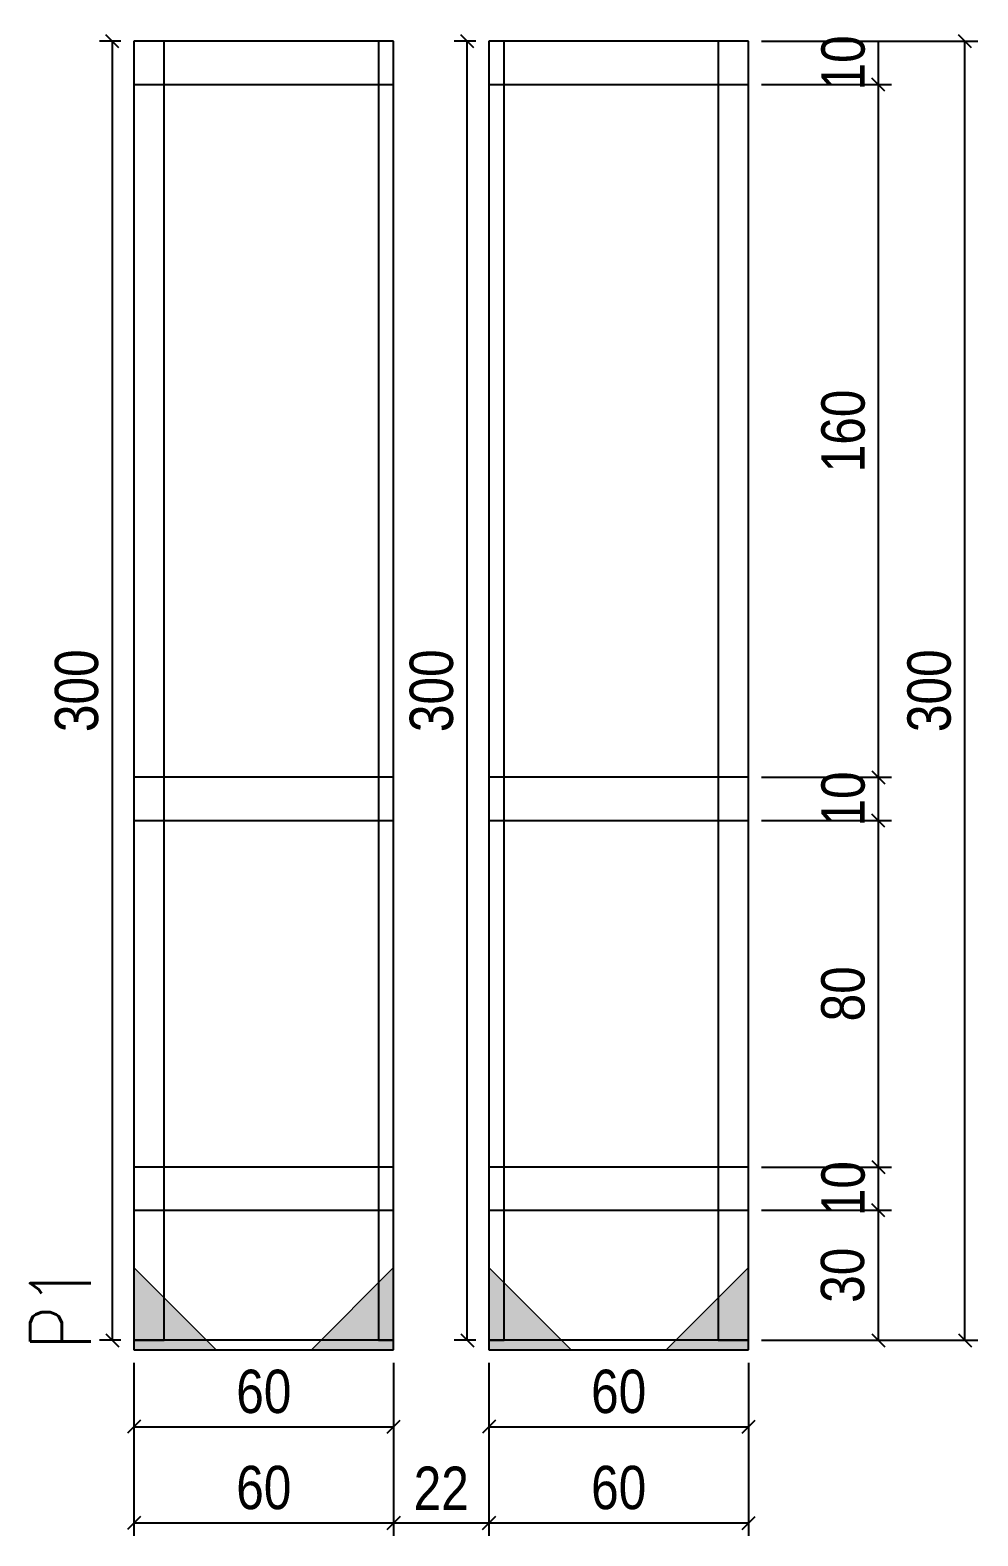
# Model space of a CAD drawing. Extents: x -40810 to 3973, y -2018 to 5892.
# Drawn here: x 3753.8 to 3972.8, y -244.5 to 103.2 of the extents above; entities that cross this region are included whole.
import ezdxf

# ---------------------------------------------------------------- set-up
doc = ezdxf.new("R2010")
doc.units = 0
doc.layers.get('0').update_dxf_attribs({"color": 1, "lineweight": 9})
for name, color, linetype in [('COTA', 241, 'Continuous'), ('cotas', 4, 'Continuous'), ('NOMENCLATURA', 7, 'Continuous'), ('SARR_2.2x10', 60, 'Continuous'), ('SARR_2.2x7', 40, 'Continuous'), ('SARR_3.5x7', 81, 'Continuous')]:
    doc.layers.add(name, color=color, linetype=linetype)
doc.layers.add('HACHURA_CANTONEIRA', color=162, linetype='Continuous', lineweight=15)
doc.styles.add('COTA TECNICA', font='techl___.ttf', dxfattribs={"height": 10})
doc.styles.get("Standard").update_dxf_attribs({"font": 'romans.shx', "width": 0.8, "height": 14})
doc.dimstyles.new('PAINEL-NOVA', dxfattribs={"dimtxt": 10, "dimasz": 3, "dimexe": 3, "dimexo": 3, "dimgap": 3, "dimtad": 1, "dimdec": 1, "dimzin": 12, "dimdsep": 46, "dimtxsty": 'COTA TECNICA', "dimblk1": 'OBLIQUE', "dimblk2": 'OBLIQUE', "dimsah": 1, "dimcen": 0.9, "dimclrd": 4, "dimclre": 4, "dimclrt": 240, "dimadec": 1, "dimazin": 3, "dimtfac": 1, "dimtdec": 1, "dimtix": 1, "dimtmove": 0, "dimatfit": 3, "dimfxl": 1, "dimtolj": 1, "dimtzin": 12, "dimarcsym": 0})

# ---------------------------------------------------------------- blocks, each defined once
blk = doc.blocks.new('_Oblique')
at = {"color": 0, "linetype": 'ByBlock', "lineweight": -2}
blk.add_line((-0.5, -0.5), (0.5, 0.5), dxfattribs=at)
blk = doc.blocks.new('*D3530')
at = {"layer": 'COTA', "color": 4, "linetype": 'Continuous', "lineweight": -2, "ltscale": 30, "transparency": 16777216}
for p, q in [((3774.83, 100.65), (3769.83, 100.65)), ((3772.83, -199.35), (3772.83, 100.65)), ((3774.83, -199.35), (3769.83, -199.35))]:
    blk.add_line(p, q, dxfattribs=at)
at = {"layer": 'Defpoints', "color": 0, "linetype": 'Continuous', "ltscale": 30, "transparency": 16777216}
for p in [(3772.83, 100.65), (3777.83, 100.65), (3777.83, -199.35)]:
    blk.add_point(p, dxfattribs=at)
at = {"layer": 'COTA', "color": 4, "linetype": 'Continuous', "lineweight": -2, "ltscale": 30, "transparency": 16777216, "xscale": 3, "yscale": 3, "zscale": 3}
for p, rotation in [((3772.83, 100.65), 90), ((3772.83, -199.35), 270)]:
    blk.add_blockref('_Oblique', p, dxfattribs=dict(at, rotation=rotation))
at = {"layer": 'COTA', "color": 240, "linetype": 'Continuous', "ltscale": 30, "transparency": 16777216, "insert": (3764.61, -49.35), "char_height": 10, "attachment_point": 5, "rotation": 90, "style": 'COTA TECNICA'}
blk.add_mtext('\\A1;300', dxfattribs=at)
blk = doc.blocks.new('*D3531')
at = {"layer": 'Defpoints', "color": 0, "linetype": 'Continuous', "ltscale": 30, "transparency": 16777216}
for p in [(3777.83, -214.35), (3837.83, -214.35), (3837.83, -219.35)]:
    blk.add_point(p, dxfattribs=at)
at = {"layer": 'SARR_2.2x10', "color": 4, "linetype": 'Continuous', "lineweight": -2, "ltscale": 30, "transparency": 16777216}
for p, q in [((3777.83, -217.35), (3777.83, -222.35)), ((3837.83, -217.35), (3837.83, -222.35)), ((3777.83, -219.35), (3837.83, -219.35))]:
    blk.add_line(p, q, dxfattribs=at)
at = {"layer": 'SARR_2.2x10', "color": 4, "linetype": 'Continuous', "lineweight": -2, "ltscale": 30, "transparency": 16777216, "xscale": 3, "yscale": 3, "zscale": 3, "rotation": 180}
blk.add_blockref('_Oblique', (3777.83, -219.35), dxfattribs=at)
at = {"layer": 'SARR_2.2x10', "color": 4, "linetype": 'Continuous', "lineweight": -2, "ltscale": 30, "transparency": 16777216, "xscale": 3, "yscale": 3, "zscale": 3}
blk.add_blockref('_Oblique', (3837.83, -219.35), dxfattribs=at)
at = {"layer": 'SARR_2.2x10', "color": 240, "linetype": 'Continuous', "ltscale": 30, "transparency": 16777216, "insert": (3807.83, -211.24), "char_height": 10, "attachment_point": 5, "style": 'COTA TECNICA'}
blk.add_mtext('\\A1;60', dxfattribs=at)
blk = doc.blocks.new('*D3532')
at = {"layer": 'Defpoints', "color": 0, "linetype": 'Continuous', "ltscale": 30, "transparency": 16777216}
for p in [(3777.83, -201.55), (3837.83, -201.55), (3837.83, -241.55)]:
    blk.add_point(p, dxfattribs=at)
at = {"layer": 'SARR_2.2x10', "color": 4, "linetype": 'Continuous', "lineweight": -2, "ltscale": 30, "transparency": 16777216}
for p, q in [((3777.83, -204.55), (3777.83, -244.55)), ((3837.83, -204.55), (3837.83, -244.55)), ((3777.83, -241.55), (3837.83, -241.55))]:
    blk.add_line(p, q, dxfattribs=at)
at = {"layer": 'SARR_2.2x10', "color": 4, "linetype": 'Continuous', "lineweight": -2, "ltscale": 30, "transparency": 16777216, "xscale": 3, "yscale": 3, "zscale": 3, "rotation": 180}
blk.add_blockref('_Oblique', (3777.83, -241.55), dxfattribs=at)
at = {"layer": 'SARR_2.2x10', "color": 4, "linetype": 'Continuous', "lineweight": -2, "ltscale": 30, "transparency": 16777216, "xscale": 3, "yscale": 3, "zscale": 3}
blk.add_blockref('_Oblique', (3837.83, -241.55), dxfattribs=at)
at = {"layer": 'SARR_2.2x10', "color": 240, "linetype": 'Continuous', "ltscale": 30, "transparency": 16777216, "insert": (3807.83, -233.44), "char_height": 10, "attachment_point": 5, "style": 'COTA TECNICA'}
blk.add_mtext('\\A1;60', dxfattribs=at)
blk = doc.blocks.new('*D3533')
at = {"layer": 'COTA', "color": 4, "linetype": 'Continuous', "lineweight": -2, "ltscale": 30, "transparency": 16777216}
for p, q in [((3856.83, 100.65), (3851.83, 100.65)), ((3854.83, -199.35), (3854.83, 100.65)), ((3856.83, -199.35), (3851.83, -199.35))]:
    blk.add_line(p, q, dxfattribs=at)
at = {"layer": 'Defpoints', "color": 0, "linetype": 'Continuous', "ltscale": 30, "transparency": 16777216}
for p in [(3854.83, 100.65), (3859.83, 100.65), (3859.83, -199.35)]:
    blk.add_point(p, dxfattribs=at)
at = {"layer": 'COTA', "color": 4, "linetype": 'Continuous', "lineweight": -2, "ltscale": 30, "transparency": 16777216, "xscale": 3, "yscale": 3, "zscale": 3}
for p, rotation in [((3854.83, 100.65), 90), ((3854.83, -199.35), 270)]:
    blk.add_blockref('_Oblique', p, dxfattribs=dict(at, rotation=rotation))
at = {"layer": 'COTA', "color": 240, "linetype": 'Continuous', "ltscale": 30, "transparency": 16777216, "insert": (3846.61, -49.35), "char_height": 10, "attachment_point": 5, "rotation": 90, "style": 'COTA TECNICA'}
blk.add_mtext('\\A1;300', dxfattribs=at)
blk = doc.blocks.new('*D3534')
at = {"layer": 'Defpoints', "color": 0, "linetype": 'Continuous', "ltscale": 30, "transparency": 16777216}
for p in [(3859.83, -214.35), (3919.83, -214.35), (3919.83, -219.35)]:
    blk.add_point(p, dxfattribs=at)
at = {"layer": 'SARR_2.2x10', "color": 4, "linetype": 'Continuous', "lineweight": -2, "ltscale": 30, "transparency": 16777216}
for p, q in [((3859.83, -217.35), (3859.83, -222.35)), ((3919.83, -217.35), (3919.83, -222.35)), ((3859.83, -219.35), (3919.83, -219.35))]:
    blk.add_line(p, q, dxfattribs=at)
at = {"layer": 'SARR_2.2x10', "color": 4, "linetype": 'Continuous', "lineweight": -2, "ltscale": 30, "transparency": 16777216, "xscale": 3, "yscale": 3, "zscale": 3, "rotation": 180}
blk.add_blockref('_Oblique', (3859.83, -219.35), dxfattribs=at)
at = {"layer": 'SARR_2.2x10', "color": 4, "linetype": 'Continuous', "lineweight": -2, "ltscale": 30, "transparency": 16777216, "xscale": 3, "yscale": 3, "zscale": 3}
blk.add_blockref('_Oblique', (3919.83, -219.35), dxfattribs=at)
at = {"layer": 'SARR_2.2x10', "color": 240, "linetype": 'Continuous', "ltscale": 30, "transparency": 16777216, "insert": (3889.83, -211.24), "char_height": 10, "attachment_point": 5, "style": 'COTA TECNICA'}
blk.add_mtext('\\A1;60', dxfattribs=at)
blk = doc.blocks.new('*D3535')
at = {"layer": 'Defpoints', "color": 0, "linetype": 'Continuous', "ltscale": 30, "transparency": 16777216}
for p in [(3919.83, 100.65), (3969.83, 100.65), (3919.83, -199.35)]:
    blk.add_point(p, dxfattribs=at)
at = {"layer": 'SARR_2.2x10', "color": 4, "linetype": 'Continuous', "lineweight": -2, "ltscale": 30, "transparency": 16777216}
for p, q in [((3922.83, 100.65), (3972.83, 100.65)), ((3969.83, -199.35), (3969.83, 100.65)), ((3922.83, -199.35), (3972.83, -199.35))]:
    blk.add_line(p, q, dxfattribs=at)
at = {"layer": 'SARR_2.2x10', "color": 4, "linetype": 'Continuous', "lineweight": -2, "ltscale": 30, "transparency": 16777216, "xscale": 3, "yscale": 3, "zscale": 3}
for p, rotation in [((3969.83, 100.65), 90), ((3969.83, -199.35), 270)]:
    blk.add_blockref('_Oblique', p, dxfattribs=dict(at, rotation=rotation))
at = {"layer": 'SARR_2.2x10', "color": 240, "linetype": 'Continuous', "ltscale": 30, "transparency": 16777216, "insert": (3961.61, -49.35), "char_height": 10, "attachment_point": 5, "rotation": 90, "style": 'COTA TECNICA'}
blk.add_mtext('\\A1;300', dxfattribs=at)
blk = doc.blocks.new('*D3536')
at = {"layer": 'Defpoints', "color": 0, "linetype": 'Continuous', "ltscale": 30, "transparency": 16777216}
for p in [(3919.83, -169.35), (3949.83, -169.35), (3919.83, -199.35)]:
    blk.add_point(p, dxfattribs=at)
at = {"layer": 'SARR_2.2x10', "color": 4, "linetype": 'Continuous', "lineweight": -2, "ltscale": 30, "transparency": 16777216}
for p, q in [((3922.83, -169.35), (3952.83, -169.35)), ((3949.83, -199.35), (3949.83, -169.35)), ((3922.83, -199.35), (3952.83, -199.35))]:
    blk.add_line(p, q, dxfattribs=at)
at = {"layer": 'SARR_2.2x10', "color": 4, "linetype": 'Continuous', "lineweight": -2, "ltscale": 30, "transparency": 16777216, "xscale": 3, "yscale": 3, "zscale": 3}
for p, rotation in [((3949.83, -169.35), 90), ((3949.83, -199.35), 270)]:
    blk.add_blockref('_Oblique', p, dxfattribs=dict(at, rotation=rotation))
at = {"layer": 'SARR_2.2x10', "color": 240, "linetype": 'Continuous', "ltscale": 30, "transparency": 16777216, "insert": (3941.61, -184.35), "char_height": 10, "attachment_point": 5, "rotation": 90, "style": 'COTA TECNICA'}
blk.add_mtext('\\A1;30', dxfattribs=at)
blk = doc.blocks.new('*D3537')
at = {"layer": 'Defpoints', "color": 0, "linetype": 'Continuous', "ltscale": 30, "transparency": 16777216}
for p in [(3919.83, -159.35), (3949.83, -159.35), (3919.83, -169.35)]:
    blk.add_point(p, dxfattribs=at)
at = {"layer": 'SARR_2.2x10', "color": 4, "linetype": 'Continuous', "lineweight": -2, "ltscale": 30, "transparency": 16777216}
for p, q in [((3922.83, -159.35), (3952.83, -159.35)), ((3949.83, -169.35), (3949.83, -159.35)), ((3922.83, -169.35), (3952.83, -169.35))]:
    blk.add_line(p, q, dxfattribs=at)
at = {"layer": 'SARR_2.2x10', "color": 240, "linetype": 'Continuous', "ltscale": 30, "transparency": 16777216, "insert": (3941.73, -164.35), "char_height": 10, "attachment_point": 5, "rotation": 90, "style": 'COTA TECNICA'}
blk.add_mtext('\\A1;10', dxfattribs=at)
blk = doc.blocks.new('*D3538')
at = {"layer": 'Defpoints', "color": 0, "linetype": 'Continuous', "ltscale": 30, "transparency": 16777216}
for p in [(3919.83, -79.35), (3949.83, -79.35), (3919.83, -159.35)]:
    blk.add_point(p, dxfattribs=at)
at = {"layer": 'SARR_2.2x10', "color": 4, "linetype": 'Continuous', "lineweight": -2, "ltscale": 30, "transparency": 16777216}
for p, q in [((3922.83, -79.35), (3952.83, -79.35)), ((3949.83, -159.35), (3949.83, -79.35)), ((3922.83, -159.35), (3952.83, -159.35))]:
    blk.add_line(p, q, dxfattribs=at)
at = {"layer": 'SARR_2.2x10', "color": 4, "linetype": 'Continuous', "lineweight": -2, "ltscale": 30, "transparency": 16777216, "xscale": 3, "yscale": 3, "zscale": 3}
for p, rotation in [((3949.83, -79.35), 90), ((3949.83, -159.35), 270)]:
    blk.add_blockref('_Oblique', p, dxfattribs=dict(at, rotation=rotation))
at = {"layer": 'SARR_2.2x10', "color": 240, "linetype": 'Continuous', "ltscale": 30, "transparency": 16777216, "insert": (3941.7, -119.35), "char_height": 10, "attachment_point": 5, "rotation": 90, "style": 'COTA TECNICA'}
blk.add_mtext('\\A1;80', dxfattribs=at)
blk = doc.blocks.new('*D3539')
at = {"layer": 'Defpoints', "color": 0, "linetype": 'Continuous', "ltscale": 30, "transparency": 16777216}
for p in [(3919.83, -69.35), (3949.83, -69.35), (3919.83, -79.35)]:
    blk.add_point(p, dxfattribs=at)
at = {"layer": 'SARR_2.2x10', "color": 4, "linetype": 'Continuous', "lineweight": -2, "ltscale": 30, "transparency": 16777216}
for p, q in [((3922.83, -69.35), (3952.83, -69.35)), ((3949.83, -79.35), (3949.83, -69.35)), ((3922.83, -79.35), (3952.83, -79.35))]:
    blk.add_line(p, q, dxfattribs=at)
at = {"layer": 'SARR_2.2x10', "color": 240, "linetype": 'Continuous', "ltscale": 30, "transparency": 16777216, "insert": (3941.73, -74.35), "char_height": 10, "attachment_point": 5, "rotation": 90, "style": 'COTA TECNICA'}
blk.add_mtext('\\A1;10', dxfattribs=at)
blk = doc.blocks.new('*D3540')
at = {"layer": 'Defpoints', "color": 0, "linetype": 'Continuous', "ltscale": 30, "transparency": 16777216}
for p in [(3919.83, 90.65), (3949.83, 90.65), (3919.83, -69.35)]:
    blk.add_point(p, dxfattribs=at)
at = {"layer": 'SARR_2.2x10', "color": 4, "linetype": 'Continuous', "lineweight": -2, "ltscale": 30, "transparency": 16777216}
for p, q in [((3922.83, 90.65), (3952.83, 90.65)), ((3949.83, -69.35), (3949.83, 90.65)), ((3922.83, -69.35), (3952.83, -69.35))]:
    blk.add_line(p, q, dxfattribs=at)
at = {"layer": 'SARR_2.2x10', "color": 4, "linetype": 'Continuous', "lineweight": -2, "ltscale": 30, "transparency": 16777216, "xscale": 3, "yscale": 3, "zscale": 3}
for p, rotation in [((3949.83, 90.65), 90), ((3949.83, -69.35), 270)]:
    blk.add_blockref('_Oblique', p, dxfattribs=dict(at, rotation=rotation))
at = {"layer": 'SARR_2.2x10', "color": 240, "linetype": 'Continuous', "ltscale": 30, "transparency": 16777216, "insert": (3941.73, 10.65), "char_height": 10, "attachment_point": 5, "rotation": 90, "style": 'COTA TECNICA'}
blk.add_mtext('\\A1;160', dxfattribs=at)
blk = doc.blocks.new('*D3541')
at = {"layer": 'Defpoints', "color": 0, "linetype": 'Continuous', "ltscale": 30, "transparency": 16777216}
for p in [(3919.83, 100.65), (3949.83, 100.65), (3919.83, 90.65)]:
    blk.add_point(p, dxfattribs=at)
at = {"layer": 'SARR_2.2x10', "color": 4, "linetype": 'Continuous', "lineweight": -2, "ltscale": 30, "transparency": 16777216}
for p, q in [((3922.83, 100.65), (3952.83, 100.65)), ((3949.83, 90.65), (3949.83, 100.65)), ((3922.83, 90.65), (3952.83, 90.65))]:
    blk.add_line(p, q, dxfattribs=at)
at = {"layer": 'SARR_2.2x10', "color": 240, "linetype": 'Continuous', "ltscale": 30, "transparency": 16777216, "insert": (3941.73, 95.65), "char_height": 10, "attachment_point": 5, "rotation": 90, "style": 'COTA TECNICA'}
blk.add_mtext('\\A1;10', dxfattribs=at)
blk = doc.blocks.new('*D3542')
at = {"layer": 'Defpoints', "color": 0, "linetype": 'Continuous', "ltscale": 30, "transparency": 16777216}
for p in [(3859.83, -201.55), (3919.83, -201.55), (3919.83, -241.55)]:
    blk.add_point(p, dxfattribs=at)
at = {"layer": 'SARR_2.2x10', "color": 4, "linetype": 'Continuous', "lineweight": -2, "ltscale": 30, "transparency": 16777216}
for p, q in [((3859.83, -204.55), (3859.83, -244.55)), ((3919.83, -204.55), (3919.83, -244.55)), ((3859.83, -241.55), (3919.83, -241.55))]:
    blk.add_line(p, q, dxfattribs=at)
at = {"layer": 'SARR_2.2x10', "color": 4, "linetype": 'Continuous', "lineweight": -2, "ltscale": 30, "transparency": 16777216, "xscale": 3, "yscale": 3, "zscale": 3, "rotation": 180}
blk.add_blockref('_Oblique', (3859.83, -241.55), dxfattribs=at)
at = {"layer": 'SARR_2.2x10', "color": 4, "linetype": 'Continuous', "lineweight": -2, "ltscale": 30, "transparency": 16777216, "xscale": 3, "yscale": 3, "zscale": 3}
blk.add_blockref('_Oblique', (3919.83, -241.55), dxfattribs=at)
at = {"layer": 'SARR_2.2x10', "color": 240, "linetype": 'Continuous', "ltscale": 30, "transparency": 16777216, "insert": (3889.83, -233.44), "char_height": 10, "attachment_point": 5, "style": 'COTA TECNICA'}
blk.add_mtext('\\A1;60', dxfattribs=at)
blk = doc.blocks.new('*D3543')
at = {"layer": 'COTA', "color": 4, "linetype": 'Continuous', "lineweight": -2, "ltscale": 30, "transparency": 16777216}
for p, q in [((3837.83, -204.55), (3837.83, -244.55)), ((3859.83, -204.55), (3859.83, -244.55)), ((3837.83, -241.55), (3859.83, -241.55))]:
    blk.add_line(p, q, dxfattribs=at)
at = {"layer": 'Defpoints', "color": 0, "linetype": 'Continuous', "ltscale": 30, "transparency": 16777216}
for p in [(3837.83, -201.55), (3859.83, -201.55), (3859.83, -241.55)]:
    blk.add_point(p, dxfattribs=at)
at = {"layer": 'COTA', "color": 4, "linetype": 'Continuous', "lineweight": -2, "ltscale": 30, "transparency": 16777216, "xscale": 3, "yscale": 3, "zscale": 3, "rotation": 180}
blk.add_blockref('_Oblique', (3837.83, -241.55), dxfattribs=at)
at = {"layer": 'COTA', "color": 4, "linetype": 'Continuous', "lineweight": -2, "ltscale": 30, "transparency": 16777216, "xscale": 3, "yscale": 3, "zscale": 3}
blk.add_blockref('_Oblique', (3859.83, -241.55), dxfattribs=at)
at = {"layer": 'COTA', "color": 240, "linetype": 'Continuous', "ltscale": 30, "transparency": 16777216, "insert": (3848.83, -233.55), "char_height": 10, "attachment_point": 5, "style": 'COTA TECNICA'}
blk.add_mtext('\\A1;22', dxfattribs=at)
blk = doc.blocks.new('T-GRA-E')
at = {"layer": 'HACHURA_CANTONEIRA', "color": 7}
blk.add_lwpolyline([(0, 19), (0, 0), (19.01, 0)], close=True, dxfattribs=at)
blk = doc.blocks.new('GRA-E')
at = {"layer": 'HACHURA_CANTONEIRA'}
h = blk.add_hatch(color=256, dxfattribs=at)
h.dxf.hatch_style = 1
h.paths.add_polyline_path([(0, 19), (0, 0), (19.01, 0)])
at = {"layer": 'cotas'}
blk.add_blockref('T-GRA-E', (0, 0), dxfattribs=at)
blk = doc.blocks.new('T-GRA-D')
at = {"layer": 'HACHURA_CANTONEIRA', "color": 7}
blk.add_lwpolyline([(0, 19), (0, 0), (-19.01, 0)], close=True, dxfattribs=at)
blk = doc.blocks.new('GRA-D')
at = {"layer": 'HACHURA_CANTONEIRA'}
h = blk.add_hatch(color=256, dxfattribs=at)
h.dxf.hatch_style = 1
h.paths.add_polyline_path([(0, 19), (0, 0), (-19.01, 0)])
at = {"layer": 'cotas'}
blk.add_blockref('T-GRA-D', (0, 0), dxfattribs=at)

msp = doc.modelspace()

# ---------------------------------------------------------------- linework, layer by layer
at = {"layer": 'SARR_2.2x10', "linetype": 'Continuous', "ltscale": 30}
for p, q in [((3837.83, 100.65), (3777.83, 100.65)), ((3777.83, 100.65), (3777.83, 90.65)), ((3837.83, 90.65), (3837.83, 100.65)), ((3919.83, 100.65), (3859.83, 100.65)), ((3859.83, 100.65), (3859.83, 90.65)), ((3919.83, 90.65), (3919.83, 100.65)), ((3777.83, 90.65), (3837.83, 90.65)), ((3859.83, 90.65), (3919.83, 90.65)), ((3837.83, -69.35), (3777.83, -69.35)), ((3777.83, -69.35), (3777.83, -79.35)), ((3837.83, -79.35), (3837.83, -69.35)), ((3919.83, -69.35), (3859.83, -69.35)), ((3859.83, -69.35), (3859.83, -79.35)), ((3919.83, -79.35), (3919.83, -69.35)), ((3777.83, -79.35), (3837.83, -79.35)), ((3859.83, -79.35), (3919.83, -79.35)), ((3837.83, -159.35), (3777.83, -159.35)), ((3777.83, -159.35), (3777.83, -169.35)), ((3837.83, -169.35), (3837.83, -159.35)), ((3919.83, -159.35), (3859.83, -159.35)), ((3859.83, -159.35), (3859.83, -169.35)), ((3919.83, -169.35), (3919.83, -159.35)), ((3777.83, -169.35), (3837.83, -169.35)), ((3859.83, -169.35), (3919.83, -169.35))]:
    msp.add_line(p, q, dxfattribs=at)
at = {"layer": 'SARR_2.2x7', "linetype": 'Continuous', "ltscale": 30}
for p, q in [((3784.83, 100.65), (3777.83, 100.65)), ((3777.83, 100.65), (3777.83, -199.35)), ((3784.83, -199.35), (3784.83, 100.65)), ((3919.83, 100.65), (3912.83, 100.65)), ((3912.83, 100.65), (3912.83, -199.35)), ((3919.83, -199.35), (3919.83, 100.65)), ((3837.83, -199.35), (3777.83, -199.35)), ((3777.83, -199.35), (3777.83, -201.55)), ((3777.83, -199.35), (3784.83, -199.35)), ((3777.83, -201.55), (3837.83, -201.55)), ((3837.83, -201.55), (3837.83, -199.35)), ((3919.83, -199.35), (3859.83, -199.35)), ((3859.83, -199.35), (3859.83, -201.55)), ((3859.83, -201.55), (3919.83, -201.55)), ((3912.83, -199.35), (3919.83, -199.35)), ((3919.83, -201.55), (3919.83, -199.35))]:
    msp.add_line(p, q, dxfattribs=at)
at = {"layer": 'SARR_3.5x7', "linetype": 'Continuous', "ltscale": 30}
for p, q in [((3837.83, 100.65), (3834.33, 100.65)), ((3834.33, 100.65), (3834.33, -199.35)), ((3837.83, -199.35), (3837.83, 100.65)), ((3863.33, 100.65), (3859.83, 100.65)), ((3859.83, 100.65), (3859.83, -199.35)), ((3863.33, -199.35), (3863.33, 100.65)), ((3834.33, -199.35), (3837.83, -199.35)), ((3859.83, -199.35), (3863.33, -199.35))]:
    msp.add_line(p, q, dxfattribs=at)

# ---------------------------------------------------------------- block references
at = {"layer": 'SARR_2.2x7', "linetype": 'Continuous', "ltscale": 30}
for name, p in [('GRA-E', (3777.83, -201.55)), ('GRA-D', (3837.83, -201.55)), ('GRA-E', (3859.83, -201.55)), ('GRA-D', (3919.83, -201.55))]:
    msp.add_blockref(name, p, dxfattribs=at)

# ---------------------------------------------------------------- texts
at = {"layer": 'NOMENCLATURA', "linetype": 'Continuous', "ltscale": 30, "width": 0.8}
msp.add_text('P1', height=14, rotation=90, dxfattribs=at).set_placement((3767.83, -201.55))

# ---------------------------------------------------------------- dimensions: what is measured, and where the dimension line sits
at = {"layer": 'COTA', "linetype": 'Continuous', "ltscale": 30}
for base, p1, p2, picture, middle in [((3772.83, 100.65), (3777.83, -199.35), (3777.83, 100.65), '*D3530', (3764.61, -49.35)), ((3854.83, 100.65), (3859.83, -199.35), (3859.83, 100.65), '*D3533', (3846.61, -49.35))]:
    dim = msp.add_linear_dim(base=base, p1=p1, p2=p2, angle=90, dimstyle='PAINEL-NOVA', dxfattribs=at)
    dim.commit()
    dim.dimension.update_dxf_attribs({"geometry": picture, "text_midpoint": middle})
dim = msp.add_linear_dim(base=(3859.83, -241.55), p1=(3837.83, -201.55), p2=(3859.83, -201.55), dimstyle='PAINEL-NOVA', dxfattribs=at)
dim.commit()
dim.dimension.update_dxf_attribs({"geometry": '*D3543', "text_midpoint": (3848.83, -233.55)})
at = {"layer": 'SARR_2.2x10', "linetype": 'Continuous', "ltscale": 30}
for base, p1, p2, picture, middle in [((3949.83, 100.65), (3919.83, 90.65), (3919.83, 100.65), '*D3541', (3941.73, 95.65)), ((3969.83, 100.65), (3919.83, -199.35), (3919.83, 100.65), '*D3535', (3961.61, -49.35)), ((3949.83, 90.65), (3919.83, -69.35), (3919.83, 90.65), '*D3540', (3941.73, 10.65)), ((3949.83, -69.35), (3919.83, -79.35), (3919.83, -69.35), '*D3539', (3941.73, -74.35)), ((3949.83, -79.35), (3919.83, -159.35), (3919.83, -79.35), '*D3538', (3941.7, -119.35)), ((3949.83, -159.35), (3919.83, -169.35), (3919.83, -159.35), '*D3537', (3941.73, -164.35)), ((3949.83, -169.35), (3919.83, -199.35), (3919.83, -169.35), '*D3536', (3941.61, -184.35))]:
    dim = msp.add_linear_dim(base=base, p1=p1, p2=p2, angle=90, dimstyle='PAINEL-NOVA', dxfattribs=at)
    dim.commit()
    dim.dimension.update_dxf_attribs({"geometry": picture, "text_midpoint": middle})
for base, p1, p2, picture, middle in [((3837.83, -241.55), (3777.83, -201.55), (3837.83, -201.55), '*D3532', (3807.83, -233.44)), ((3919.83, -241.55), (3859.83, -201.55), (3919.83, -201.55), '*D3542', (3889.83, -233.44)), ((3837.83, -219.35), (3777.83, -214.35), (3837.83, -214.35), '*D3531', (3807.83, -211.24)), ((3919.83, -219.35), (3859.83, -214.35), (3919.83, -214.35), '*D3534', (3889.83, -211.24))]:
    dim = msp.add_linear_dim(base=base, p1=p1, p2=p2, dimstyle='PAINEL-NOVA', dxfattribs=at)
    dim.commit()
    dim.dimension.update_dxf_attribs({"geometry": picture, "text_midpoint": middle})

doc.saveas('drawing.dxf')
